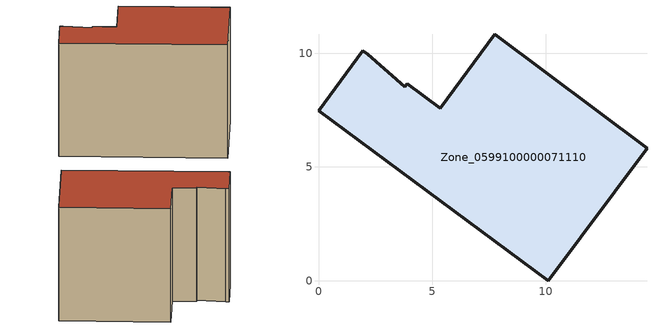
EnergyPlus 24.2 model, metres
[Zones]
Zone_0599100000071110
 floor ground (C_G): 1.94,10.11 2.16,9.95 3.79,8.52 3.9,8.66 5.36,7.59 7.75,10.83 14.44,5.82 10.11,0 0,7.47 z0
 wall outside (C_F): 10.11,0 14.44,5.82 7.75,10.83 5.36,7.59 3.9,8.66 3.79,8.52 2.16,9.95 1.94,10.11 0,7.47 10.11,0 z0:9.11
 roof outside (C_R): 2.16,9.95 1.94,10.11 0,7.47 10.11,0 14.44,5.82 7.75,10.83 5.36,7.59 3.9,8.66 3.79,8.52 z9.11
[BUILDING]
Pand.0599100000071110: North Axis=0; Terrain=City; Loads Convergence Tolerance Value=0.04; Temperature Convergence Tolerance Value=0.4; Solar Distribution=FullExterior; Maximum Number of Warmup Days=25; Minimum Number of Warmup Days=1
[Site:Location]
Rotterdam.The.Hague.AP_ZH_NLD Design_Conditions: Latitude=51.96; Longitude=4.45; Time Zone=1; Elevation=-4.5
[SITE:GROUNDTEMPERATURE:BUILDINGSURFACE]
18, 18, 18, 18, 18, 18, 18, 18, 18, 18, 18, 18
[MATERIAL] Thermal Absorptance=0.9; Solar Absorptance=0.7; Visible Absorptance=0.7
Name | Roughness | Thickness | Conductivity | Density | Specific Heat
G.TC.1975-1991 | MediumSmooth | 0.15 | 0.288461 | 540 | 1210
F.TC.1975-1991 | Rough | 0.3 | 0.230769 | 1920 | 840
R.TC.1975-1991 | MediumRough | 0.2 | 0.153846 | 1500 | 1000
[CONSTRUCTION]
C_G: G.TC.1975-1991
C_F: F.TC.1975-1991
C_R: R.TC.1975-1991
[ZONE]
Zone_0599100000071110: Type=1; Multiplier=1; Ceiling Height=Autocalculate; Volume=Autocalculate; Floor Area=autocalculate; Part of Total Floor Area=Yes
[ZONEINFILTRATION:DESIGNFLOWRATE]
Infil_Zone_0599100000071110: Zone or ZoneList or Space or SpaceList=Zone_0599100000071110; Schedule=AlwaysOn; Design Flow Rate Calculation Method=Flow/Area; Flow Rate per Floor Area=0.003; Constant Term Coefficient=1; Temperature Term Coefficient=0; Velocity Term Coefficient=0; Velocity Squared Term Coefficient=0
[HVACTEMPLATE:ZONE:IDEALLOADSAIRSYSTEM]
Zone_0599100000071110: Maximum Heating Supply Air Temperature=50; Minimum Cooling Supply Air Temperature=13; Maximum Heating Supply Air Humidity Ratio=0.0156; Minimum Cooling Supply Air Humidity Ratio=0.0077; Heating Limit=NoLimit; Cooling Limit=NoLimit; Dehumidification Control Type=ConstantSensibleHeatRatio; Cooling Sensible Heat Ratio=0.7; Dehumidification Setpoint=60; Humidification Control Type=None; Humidification Setpoint=30; Outdoor Air Method=None; Outdoor Air Flow Rate per Person=0.00944; Outdoor Air Flow Rate per Zone Floor Area=0; Outdoor Air Flow Rate per Zone=0; Demand Controlled Ventilation Type=None; Outdoor Air Economizer Type=NoEconomizer; Heat Recovery Type=None; Sensible Heat Recovery Effectiveness=0.7; Latent Heat Recovery Effectiveness=0.65
[ZONECONTROL:THERMOSTAT]
ThermostatControl_Zone_0599100000071110: Zone or ZoneList=Zone_0599100000071110; Control Type Schedule=DualSetpointControlType; Control 1=Thermostat_Zone_0599100000071110; Temperature Difference Between Cutout And Setpoint=0
[THERMOSTATSETPOINT:DUALSETPOINT]
Thermostat_Zone_0599100000071110: Heating Setpoint Temperature Schedule=HeatingSetpoint_Zone_0599100000071110; Cooling Setpoint Temperature Schedule=CoolingSetpoint_Zone_0599100000071110
[SCHEDULE:COMPACT]
HeatingSetpoint_Zone_0599100000071110: Through: 12/31, For: AllDays, Until: 24:00, 21
CoolingSetpoint_Zone_0599100000071110: Through: 12/31, For: AllDays, Until: 24:00, 24
DualSetpointControlType: Through: 12/31, For: AllDays, Until: 24:00, 4
AlwaysOn: Through: 12/31, For: AllDays, Until: 24:00, 1
